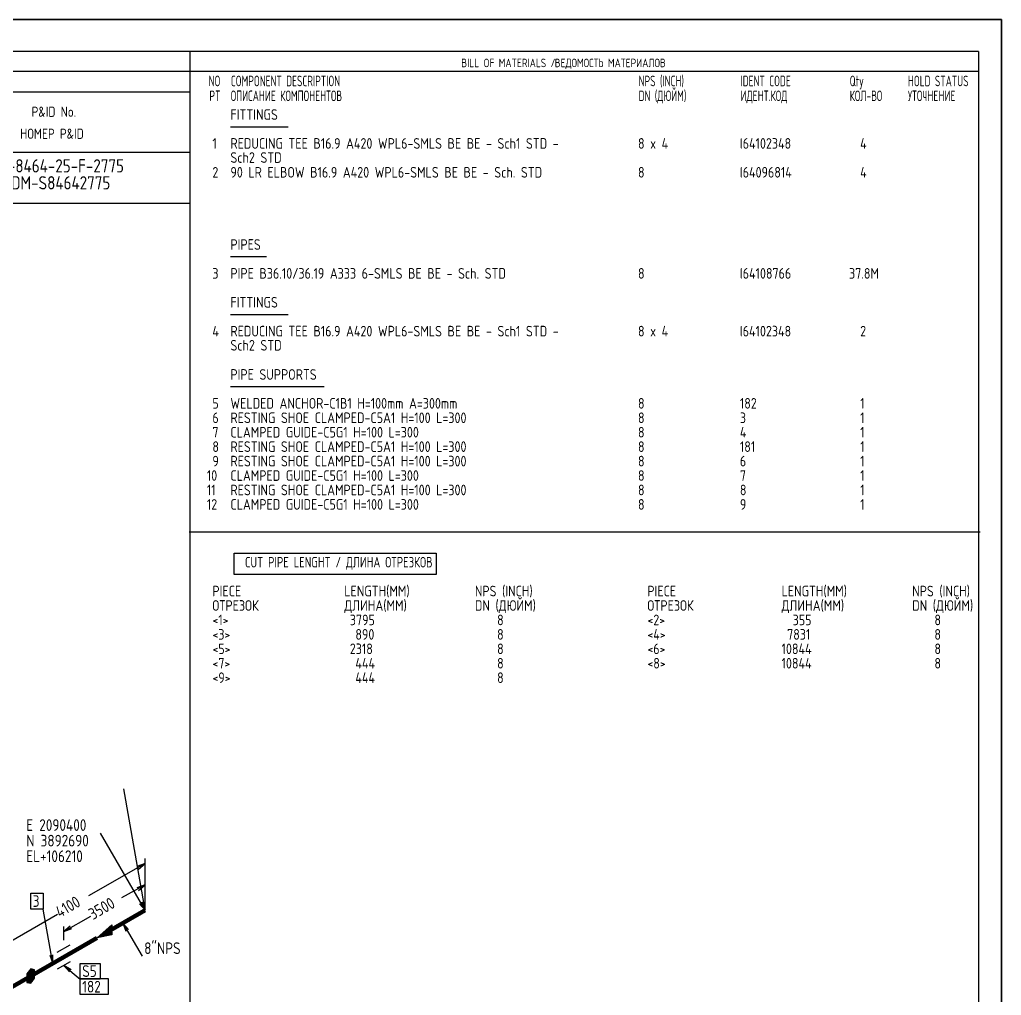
# Model space of a CAD drawing. Extents: x 0 to 594, y 0 to 420.
# Drawn here: x 362.8 to 594, y 190.2 to 420 of the extents above; entities that cross this region are included whole.
import ezdxf
from ezdxf.enums import TextEntityAlignment as Align

# ---------------------------------------------------------------- set-up
doc = ezdxf.new("R2010")
doc.units = 0
doc.header["$MEASUREMENT"] = 0
doc.linetypes.add('BORDER_2012_SLN$0$8001.Solid', pattern=[0])
for name, color, linetype in [('BORDER_2012_SLN$0$2', 7, 'Continuous'), ('BORDER_2012_SLN$0$GT_1', 7, 'Continuous'), ('GT_1', 7, 'Continuous')]:
    doc.layers.add(name, color=color, linetype=linetype)
for name, color, linetype, lineweight in [('BORDER_2012_SLN$0$BG_Level_1', 7, 'BORDER_2012_SLN$0$8001.Solid', 25), ('BORDER_2012_SLN$0$Level_1', 7, 'BORDER_2012_SLN$0$8001.Solid', 25), ('BORDER_2012_SLN$0$Level_18', 7, 'BORDER_2012_SLN$0$8001.Solid', 25)]:
    doc.layers.add(name, color=color, linetype=linetype, lineweight=lineweight)
doc.styles.add('BORDER_2012_SLN$0$GOST type A', font='GOST type A')
doc.styles.add('BORDER_2012_SLN$0$HTX1', font='')
doc.styles.add('HTX1', font='')
doc.styles.get('BORDER_2012_SLN$0$HTX1').set_extended_font_data('GOST type A')
doc.styles.get('HTX1').set_extended_font_data('GOST type A')

# ---------------------------------------------------------------- blocks, each defined once
blk = doc.blocks.new('BORDER_2012_SLN')
at = {"layer": 'BORDER_2012_SLN$0$2'}
blk.add_line((162.42, 407.85), (588.6, 407.85), dxfattribs=at)
at = {"layer": 'BORDER_2012_SLN$0$Level_1', "color": 7, "lineweight": -3}
for p, q in [((588.6, 412.5), (25.4, 412.5)), ((402.9, 7.5), (402.9, 412.5)), ((588.6, 412.5), (588.6, 7.5)), ((402.75, 402.9), (188.39, 402.9)), ((402.9, 388.7), (162.37, 388.68)), ((402.9, 376.7), (25.4, 376.7))]:
    blk.add_line(p, q, dxfattribs=at)
at = {"layer": 'BORDER_2012_SLN$0$Level_18', "color": 7, "lineweight": -3, "flags": 128}
blk.add_lwpolyline([(0, 0), (0, 420), (594, 420), (594, 0)], close=True, dxfattribs=at)
at = {"layer": 'BORDER_2012_SLN$0$BG_Level_1', "color": 7, "style": 'BORDER_2012_SLN$0$GOST type A'}
for s, height, p in [('BILL OF MATERIALS / ', 2, (466.8, 408.8)), ('ВЕДОМОСТЬ МАТЕРИАЛОВ', 2, (488.8, 408.8)), ('P&ID No.', 2.4, (365.59, 397.1)), ('НОМЕР P&ID', 2.4, (362.89, 391.92))]:
    blk.add_text(s, height=height, dxfattribs=at).set_placement(p)
at = {"layer": 'BORDER_2012_SLN$0$GT_1', "style": 'BORDER_2012_SLN$0$HTX1', "width": 0.8}
for s, p in [('NPS (INCH)', (508.56, 404.3)), ('COMPONENT DESCRIPTION', (412.5, 404.3)), ('IDENT CODE', (532.56, 404.3)), ('Qty', (558.27, 404.3)), ('HOLD STATUS', (571.99, 404.3)), ('ОПИСАНИЕ КОМПОНЕНТОВ', (412.5, 400.8)), ('DN (ДЮЙМ)', (508.56, 400.8)), ('ИДЕНТ.КОД', (532.56, 400.8)), ('КОЛ-ВО', (558.27, 400.8)), ('УТОЧНЕНИЕ', (571.99, 400.8))]:
    blk.add_text(s, height=2.5, dxfattribs=at).set_placement(p)
for s, p in [('NO', (410.06, 404.3)), ('PT', (410.06, 400.8))]:
    blk.add_text(s, height=2.5, dxfattribs=at).set_placement(p, align=Align.RIGHT)

msp = doc.modelspace()

# ---------------------------------------------------------------- linework, layer by layer
at = {"layer": 'GT_1', "flags": 128}
for points in [[(0, 0), (594, 0), (594, 420), (0, 420), (0, 0)], [(426.014, 394.704), (412.414, 394.704)], [(420.914, 364.092), (412.414, 364.092)], [(426.014, 350.486), (412.414, 350.486)], [(434.514, 333.48), (412.414, 333.48)], [(402.7, 299.355), (589, 299.355)], [(413.271, 294.31), (460.914, 294.31), (460.914, 289.262), (413.271, 289.262), (413.271, 294.31)], [(392.3, 210.2), (387.3, 238.8)], [(392.3, 210.2), (381.8, 228.4)], [(392.3, 212.2), (392.3, 222.4)], [(392.3, 221.2), (379, 213.6)], [(390.8, 219.9), (392.3, 221.2), (390.4, 220.5)], [(392.3, 212.2), (392.3, 217.4)], [(392.3, 216.2), (386.8, 213.1)], [(390.8, 214.9), (392.3, 216.2), (390.4, 215.5)], [(365.4, 214.2), (368.3, 214.2), (368.3, 210.5), (365.4, 210.5), (365.4, 214.2)], [(370.6, 197.7), (368.3, 210.5)], [(391, 211.7), (392.3, 210.2), (391.6, 212.1)], [(391.6, 212.1), (392.3, 210.2), (392.3, 212.2)], [(357.6, 201.2), (371.7, 209.3)], [(373.2, 205.2), (379.5, 208.8)], [(374.7, 206.5), (373.2, 205.2), (375.1, 205.9)], [(373.2, 203.2), (373.2, 206.4)], [(384.5, 205.7), (384.5, 204.4), (381, 203.7), (384.5, 206.8), (384.5, 204.6), (381.4, 203.9), (384.5, 206.7), (384.5, 204.7), (381.7, 204.1), (384.5, 206.6), (384.5, 204.9), (382.1, 204.3), (384.5, 206.4), (384.5, 205.1), (382.4, 204.5), (384.5, 206.3), (384.5, 205.2), (382.7, 204.7), (384.5, 206.1), (384.5, 205.4), (383, 204.9), (384.5, 205.9), (384.5, 205.5), (383.4, 205.1), (384.5, 205.8), (384.5, 205.7), (381, 203.7)], [(388.4, 205.7), (387.1, 207.2), (387.8, 205.3)], [(387.1, 207.2), (391.6, 199.4)], [(371.6, 200.3), (374.7, 202.1)], [(369.9, 199.6), (370.6, 197.7), (370.6, 199.7)], [(374.7, 198.1), (371.6, 196.3)], [(374.9, 196.2), (373.2, 197.2), (374.5, 195.7)], [(373.2, 197.2), (377, 194)], [(377, 197.7), (381.7, 197.7), (381.7, 194), (377, 194), (377, 197.7)], [(364.5, 193.2), (365.4, 193), (366.3, 194.2), (366.3, 196.2), (365.4, 196.4), (364.5, 195.2), (364.5, 193.2)], [(364.5, 195.2), (366.3, 195.2)], [(364.5, 195), (366.3, 195)], [(364.5, 194.8), (366.3, 194.8)], [(364.5, 194.6), (366.3, 194.6)], [(364.5, 194.4), (366.3, 194.4)], [(364.65, 195.4), (366.3, 195.4)], [(364.8, 195.6), (366.3, 195.6)], [(364.95, 195.8), (366.3, 195.8)], [(365.1, 196), (366.3, 196)], [(365.25, 196.2), (366.3, 196.2)], [(364.5, 194.2), (366.3, 194.2)], [(364.5, 194), (366.15, 194)], [(364.5, 193.8), (366, 193.8)], [(364.5, 193.6), (365.85, 193.6)], [(364.5, 193.4), (365.7, 193.4)], [(364.5, 193.2), (365.55, 193.2)], [(377, 194.1), (383.6, 194.1), (383.6, 190.4), (377, 190.4), (377, 194.1)]]:
    msp.add_lwpolyline(points, dxfattribs=at)
at = {"layer": 'GT_1', "const_width": 1, "flags": 128}
for points in [[(392.3, 210.2), (384.5, 205.7)], [(381, 203.7), (373.2, 199.2)], [(373.2, 199.2), (365.4, 194.7)], [(365.4, 194.7), (360.2, 191.7)]]:
    msp.add_lwpolyline(points, dxfattribs=at)

# ---------------------------------------------------------------- block references
at = {"linetype": 'Continuous'}
msp.add_blockref('BORDER_2012_SLN', (0, 0), dxfattribs=at)

# ---------------------------------------------------------------- texts
at = {"layer": 'GT_1', "style": 'HTX1'}
for s, height, width, p in [('FITTINGS', 2.5, 1.02, (412.414, 396.395)), ('  1', 2.5, 1.02, (405.557, 389.592)), ('REDUCING TEE B16.9 A420 WPL6-SMLS BE BE - Sch1 STD -', 2.5, 1.02, (412.414, 389.592)), ('8 x 4', 2.5, 1.02, (508.414, 389.592)), ('I64102348', 2.5, 1.02, (532.414, 389.592)), ('  4', 2.5, 1.02, (558.129, 389.592)), ('Sch2 STD', 2.5, 1.02, (412.414, 386.259)), ('SLN-2725-8464-25-F-2775', 3.125, 1.02, (345, 384)), ('  2', 2.5, 1.02, (405.557, 382.789)), ('90 LR ELBOW B16.9 A420 WPL6-SMLS BE BE - Sch. STD', 2.5, 1.02, (412.414, 382.789)), ('8', 2.5, 1.02, (508.414, 382.789)), ('I64096814', 2.5, 1.02, (532.414, 382.789)), ('  4', 2.5, 1.02, (558.129, 382.789)), ('4503-WZ-DM-S84642775', 3.125, 1.02, (345, 380)), ('PIPES', 2.5, 1.02, (412.414, 365.782)), ('  3', 2.5, 1.02, (405.557, 358.98)), ('PIPE B36.10/36.19 A333 6-SMLS BE BE - Sch. STD', 2.5, 1.02, (412.414, 358.98)), ('8', 2.5, 1.02, (508.414, 358.98)), ('I64108766', 2.5, 1.02, (532.414, 358.98)), ('37.8M', 2.5, 1.02, (558.129, 358.98)), ('FITTINGS', 2.5, 1.02, (412.414, 352.177)), ('  4', 2.5, 1.02, (405.557, 345.374)), ('REDUCING TEE B16.9 A420 WPL6-SMLS BE BE - Sch1 STD -', 2.5, 1.02, (412.414, 345.374)), ('8 x 4', 2.5, 1.02, (508.414, 345.374)), ('I64102348', 2.5, 1.02, (532.414, 345.374)), ('  2', 2.5, 1.02, (558.129, 345.374)), ('Sch2 STD', 2.5, 1.02, (412.414, 342.041)), ('PIPE SUPPORTS', 2.5, 1.02, (412.414, 335.17)), ('  5', 2.5, 1.02, (405.557, 328.367)), ('WELDED ANCHOR-C1B1 H=100mm A=300mm', 2.5, 1.02, (412.414, 328.367)), ('8', 2.5, 1.02, (508.414, 328.367)), ('182', 2.5, 1.02, (532.414, 328.367)), ('  1', 2.5, 1.02, (558.129, 328.367)), ('  6', 2.5, 1.02, (405.557, 324.966)), ('RESTING SHOE CLAMPED-C5A1 H=100 L=300', 2.5, 1.02, (412.414, 324.966)), ('8', 2.5, 1.02, (508.414, 324.966)), ('3', 2.5, 1.02, (532.414, 324.966)), ('  1', 2.5, 1.02, (558.129, 324.966)), ('  7', 2.5, 1.02, (405.557, 321.565)), ('CLAMPED GUIDE-C5G1 H=100 L=300', 2.5, 1.02, (412.414, 321.565)), ('8', 2.5, 1.02, (508.414, 321.565)), ('4', 2.5, 1.02, (532.414, 321.565)), ('  1', 2.5, 1.02, (558.129, 321.565)), ('  8', 2.5, 1.02, (405.557, 318.163)), ('RESTING SHOE CLAMPED-C5A1 H=100 L=300', 2.5, 1.02, (412.414, 318.163)), ('8', 2.5, 1.02, (508.414, 318.163)), ('181', 2.5, 1.02, (532.414, 318.163)), ('  1', 2.5, 1.02, (558.129, 318.163)), ('  9', 2.5, 1.02, (405.557, 314.762)), ('RESTING SHOE CLAMPED-C5A1 H=100 L=300', 2.5, 1.02, (412.414, 314.762)), ('8', 2.5, 1.02, (508.414, 314.762)), ('6', 2.5, 1.02, (532.414, 314.762)), ('  1', 2.5, 1.02, (558.129, 314.762)), (' 10', 2.5, 1.02, (405.557, 311.361)), ('CLAMPED GUIDE-C5G1 H=100 L=300', 2.5, 1.02, (412.414, 311.361)), ('8', 2.5, 1.02, (508.414, 311.361)), ('7', 2.5, 1.02, (532.414, 311.361)), ('  1', 2.5, 1.02, (558.129, 311.361)), (' 11', 2.5, 1.02, (405.557, 307.959)), ('RESTING SHOE CLAMPED-C5A1 H=100 L=300', 2.5, 1.02, (412.414, 307.959)), ('8', 2.5, 1.02, (508.414, 307.959)), ('8', 2.5, 1.02, (532.414, 307.959)), ('  1', 2.5, 1.02, (558.129, 307.959)), (' 12', 2.5, 1.02, (405.557, 304.558)), ('CLAMPED GUIDE-C5G1 H=100 L=300', 2.5, 1.02, (412.414, 304.558)), ('8', 2.5, 1.02, (508.414, 304.558)), ('9', 2.5, 1.02, (532.414, 304.558)), ('  1', 2.5, 1.02, (558.129, 304.558)), ('CUT PIPE LENGHT / ДЛИНА ОТРЕЗКОВ', 2.5, 0.9, (415.843, 290.952)), ('    LENGTH(MM)', 2.5, 1.02, (434, 284.15)), ('NPS (INCH)', 2.5, 1.02, (470, 284.15)), ('    LENGTH(MM)', 2.5, 1.02, (537, 284.15)), ('NPS (INCH)', 2.5, 1.02, (573, 284.15)), ('  PIECE', 2.5, 1.02, (405.557, 284.15)), ('  PIECE', 2.5, 1.02, (508, 284.15)), ('  ОТРЕЗОК', 2.5, 1.02, (405.557, 280.748)), ('    ДЛИНА(MM)', 2.5, 1.02, (434, 280.748)), ('DN (ДЮЙМ)', 2.5, 1.02, (470, 280.748)), ('  ОТРЕЗОК', 2.5, 1.02, (508, 280.748)), ('    ДЛИНА(MM)', 2.5, 1.02, (537, 280.748)), ('DN (ДЮЙМ)', 2.5, 1.02, (573, 280.748)), ('  <1>', 2.5, 1.02, (405.557, 277.347)), ('     3795', 2.5, 1.02, (434, 277.347)), ('    8', 2.5, 1.02, (470, 277.347)), ('  <2>', 2.5, 1.02, (508, 277.347)), ('      355', 2.5, 1.02, (537, 277.347)), ('    8', 2.5, 1.02, (573, 277.347)), ('  <3>', 2.5, 1.02, (405.557, 273.946)), ('      890', 2.5, 1.02, (434, 273.946)), ('    8', 2.5, 1.02, (470, 273.946)), ('  <4>', 2.5, 1.02, (508, 273.946)), ('     7831', 2.5, 1.02, (537, 273.946)), ('    8', 2.5, 1.02, (573, 273.946)), ('  <5>', 2.5, 1.02, (405.557, 270.544)), ('     2318', 2.5, 1.02, (434, 270.544)), ('    8', 2.5, 1.02, (470, 270.544)), ('  <6>', 2.5, 1.02, (508, 270.544)), ('    10844', 2.5, 1.02, (537, 270.544)), ('    8', 2.5, 1.02, (573, 270.544)), ('  <7>', 2.5, 1.02, (405.557, 267.143)), ('      444', 2.5, 1.02, (434, 267.143)), ('    8', 2.5, 1.02, (470, 267.143)), ('  <8>', 2.5, 1.02, (508, 267.143)), ('    10844', 2.5, 1.02, (537, 267.143)), ('    8', 2.5, 1.02, (573, 267.143)), ('  <9>', 2.5, 1.02, (405.557, 263.741)), ('      444', 2.5, 1.02, (434, 263.741)), ('    8', 2.5, 1.02, (470, 263.741)), ('E 2090400', 2.75, 1.02, (364.329, 228.9)), ('N 3892690', 2.75, 1.02, (364.329, 225.233)), ('EL+106210', 2.75, 1.02, (364.329, 221.567)), ('3', 2.75, 1.02, (365.851, 211)), ('8"NPS', 2.75, 1.02, (392.1, 199.9)), ('S5', 2.75, 1.02, (377.5, 194.5)), ('182', 2.75, 1.02, (377.5, 190.833))]:
    msp.add_text(s, height=height, dxfattribs=dict(at, width=width)).set_placement(p)
at = {"layer": 'GT_1', "style": 'HTX1', "width": 1.02}
for s, p in [('4100', (372.234, 208.362)), ('3500', (380.034, 207.862))]:
    msp.add_text(s, height=2.75, rotation=30, dxfattribs=at).set_placement(p)

doc.saveas('drawing.dxf')
